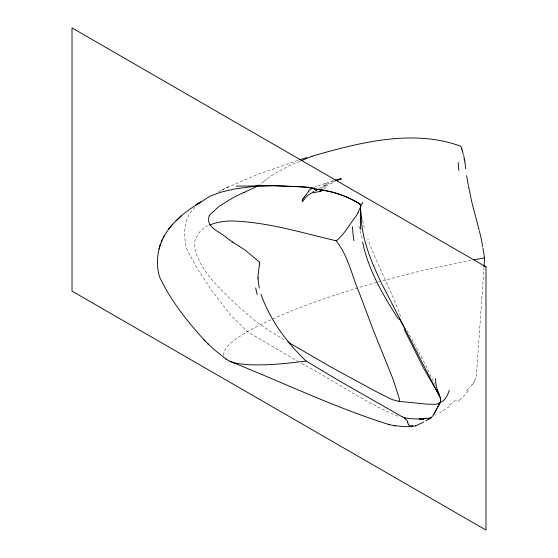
<?xml version="1.0" encoding="UTF-8"?>
<svg xmlns="http://www.w3.org/2000/svg" width="558" height="558" viewBox="0 0 558 558"><rect width="100%" height="100%" fill="white"/><g stroke="black" fill="none" stroke-linecap="round" stroke-linejoin="round"><path stroke-width="0.42" stroke-dasharray="2.79 2.09" d="M223.695 355.537C223.242 348.827 229.498 344.384 234.004 340.436C243.783 333.119 254.671 327.497 265.629 322.175C301.508 305.484 339.208 293.041 377.215 282.209M484.023 267.115L476.525 373.755M474.593 380.8L475.528 378.359A17.626 10.902 -71.2 0 0 475.96 376.936M473.086 383.297L473.805 382.251A9.193 5.629 -71.2 0 0 474.607 380.814M472.48 384.071L470.778 386.059M470.241 386.673L469.92 387.036M195.914 206.258L196.458 205.651M468.783 388.319L469.243 387.803M468.322 388.835L466.265 391.116M195.035 207.241L192.887 209.529A95.711 55.263 60 0 0 191.38 211.273L189.518 213.721A18.177 10.497 60 0 0 189.106 214.439L186.323 220.835A35.545 20.52 60 0 0 185.688 223.074L184.991 227.608A83.477 48.197 60 0 0 184.782 230.273L184.698 232.002A62.538 36.11 60 0 0 184.677 235.106L185.347 244.174A12.918 7.456 60 0 0 185.591 245.255A14.487 8.363 60 0 0 185.835 246.12A9.528 5.503 60 0 0 186.1 246.915L186.658 248.282A63.731 36.793 60 0 0 189.288 253.981L198.327 270.309L211.496 290.076A131.869 76.132 60 0 0 214.007 293.599L231.214 315.689L247.354 331.675L298.049 361.445M456.325 401.035L456.744 400.658M264.227 181.197L266.445 179.39M263.934 181.441L261.632 183.275A26.254 6.612 -19.4 0 1 259.344 184.886M449.615 406.364L439.704 412.774M435.352 415.326L436.342 414.754M318.883 188.437L326.744 184.356M321.157 188.325L335.295 181.524M326.472 184.489L324.902 185.368A5.573 2.065 -13.6 0 0 324.212 185.856L324.003 186.198M218.415 191.722L224.874 188.548M226.855 187.607L258.347 174.18L298.718 160.132M221.805 190.02L229.784 186.205M208.315 225.585L205.63 226.806A43.21 24.95 60 0 0 203.628 228.11L200.706 230.873A97.029 56.023 60 0 0 198.571 233.467L195.147 239.891A23.094 13.329 60 0 0 194.686 247.18L194.763 247.829A19.907 11.495 60 0 0 195.195 250.2L195.767 252.328A20.221 11.676 60 0 0 196.297 253.967L197.818 257.684A59.232 34.198 60 0 0 199.806 261.911C206.906 276.105 218.645 287.237 229.77 298.265A395.755 228.487 60 0 0 238.231 306.244L252.572 318.792A140.951 81.377 60 0 0 258.445 323.34L268.984 330.559L285.808 340.826M317.774 185.807L324.121 183.833M334.026 181.364L332.68 181.845A33.592 12.513 -13.5 0 0 331.585 182.257L329.869 182.933A24.05 8.949 -13.6 0 0 326.716 184.349M326.158 183.184L331.152 181.476M378.017 281.978L421.848 270.581L471.887 260.14M397.959 416.184C363.551 402.116 333.077 379.824 300.197 362.686M411.909 339.327L424.638 363.202L434.724 383.925M410.618 336.948L407.445 330.971M435.003 384.539L435.289 385.153M400.546 316.233C391.109 289.846 377.382 265.294 367.834 238.97M362.156 218.987L362.379 219.685M362.658 220.647L364.29 227.448M362.156 238.364A91.937 56.498 50.7 0 1 358.85 225.941M403.636 326.849A166.654 142.541 69.4 0 1 399.13 316.846M313.903 187.488A16.217 5.803 -14.3 0 1 317.83 185.856M326.06 183.101A23.08 8.161 -13.9 0 1 324.052 183.728M331.075 181.399A49.871 18.958 -13.5 0 1 333.524 180.604M324.052 186.295A2.148 0.795 -13.6 0 0 324.358 186.435L324.477 186.498A5.155 1.918 -13.7 0 1 325.265 187.083M325.063 187.139A8.182 3.034 -13.5 0 1 324.379 189.134M299.848 161.339A30.99 7.812 -19.4 0 1 298.411 161.911L289.344 165.691L275.861 173.057A52.138 13.162 -19.4 0 0 269.835 176.83L267.533 178.532A68.941 17.361 -19.4 0 0 266.431 179.39M455.544 400.142A43.608 21.33 -41 0 1 449.19 405.185M460.071 399.528A37.63 15.687 -41.4 0 1 457.741 401.69M468.35 390.865A44.012 13.308 -41.9 0 1 460.343 399.361M473.303 383.639A18.581 12.471 -74.4 0 1 472.668 384.42M476.734 373.7A17.082 10.232 -71.3 0 1 476.197 376.95"/><path stroke-width="0.84" d="M257.894 277.556L259.219 265.615M482.963 248.08L484.518 257.963L484.058 266.543M259.651 263.669L259.651 263.655A1.758 1.046 83.4 0 0 259.407 262.211M316.595 190.564L317.084 189.476L318.953 189.636M316.637 190.243L317.084 189.476L318.485 189.546M360.433 219.706L360.677 229.533M360.545 218.876L360.956 217.557M162.197 239.884C157.175 251.274 155.905 264.987 159.588 276.908C170.706 300.797 187.488 321.561 205.065 340.994M160.306 244.223L159.016 249.014M449.343 390.237L447.293 395.476L444.9 399.089A41.634 24.036 60 0 1 442.361 401.439L437.549 403.811A38.795 22.397 60 0 1 435.261 404.292L426.612 404.111L398.349 401.307M358.103 212.256L362.658 202.338M440.074 402.66L437.458 407.577M163.201 237.924C171.271 221.896 186.546 210.889 201.34 201.473M161.206 241.893L164.178 235.943M436.984 408.477L433.643 414.754L431.32 417.537A25.27 14.592 60 0 1 428.718 419.037M433.943 414.259L439.285 404.173M209.376 215.737L209.675 215.242M302.708 199.213L303.106 198.571M439.125 404.404L440.457 402.053L440.68 399.437A6.11 3.522 60 0 0 440.29 397.742C420.899 360.287 401.913 322.58 382.446 285.152C372.081 263.781 362.358 241.189 361.068 217.153M304.27 196.995L305.533 195.516M306.244 194.679L305.603 195.433M308.672 191.164L306.9 193.772A23.08 8.405 -14.3 0 1 306.272 194.679M172.82 224.232L168.565 229.122M176.091 220.884L178.281 218.75M179.02 218.018L181.162 215.925M213.867 211.217L212.179 212.64A28.186 7.094 -19.4 0 0 209.613 215.255M198.341 203.935L199.478 203.07M200.113 202.61L209.494 196.493A51.385 29.665 60 0 1 210.708 195.893L220.905 192.175L229.164 190.25A131.507 75.923 60 0 0 231.061 189.832L233.181 189.301A99.143 57.237 60 0 1 234.883 188.925L256.394 186.044M195.439 205.274L199.025 202.979M311.615 188.702L313.045 187.872M312.947 191.959L314.042 191.275M431.243 417.698L425.873 420.802M423.766 422.001L415.236 426.089M250.64 189.434L252.279 188.681A26.254 6.612 -19.4 0 0 257.587 185.974L256.582 186.037M244.069 192.371L250.096 189.678M209.773 224.993L213.114 223.765A131.883 76.146 60 0 1 216.086 222.893L220.759 221.903A176.705 102.023 60 0 1 226.15 221.205A160.648 92.754 60 0 1 230.782 220.954C266.354 221.763 300.685 232.449 335.065 240.512A12.681 7.324 60 0 0 335.804 240.533A8.914 5.148 60 0 0 337.039 240.247C344.753 233.656 349.643 224.372 355.816 216.399A55.235 31.89 60 0 0 358.11 212.263M311.183 156.631L312.138 156.296M336.083 180.673L339.515 179.578M320.027 191.52L313.736 192.566A2.148 0.802 -13.7 0 0 312.961 192.566L311.978 192.894A6.208 2.302 -13.6 0 0 311.294 193.228L309.53 194.289A24.05 8.921 -13.6 0 0 307.423 195.914L306.475 196.751A33.592 12.499 -13.5 0 0 305.944 197.281L302.959 201.019A2.211 0.816 -13.6 0 1 302.764 201.222M340.024 179.418L340.833 179.153A2.211 0.816 -13.6 0 0 341.252 178.999M299.527 159.874L306.9 157.579M335.044 180.248L336.09 179.941A10.093 3.767 -13.6 0 1 340.61 178.86M473.568 259.847L484.518 257.963M430.755 417.977L420.146 418.967L423.592 419.574M402.06 416.749L339.243 380.828L306.014 361.019C287.063 363.502 267.945 365.518 248.798 364.723C240.798 363.9 231.821 363.76 225.299 358.403M426.068 418.612L419.707 418.974M340.582 178.958L340.875 178.937A2.211 0.809 -13.5 0 1 341.266 178.916L341.301 178.93M256.017 186.072L273.064 185.535L299.276 186.7M359.98 204.193L358.292 203.203M411.999 426.563L404.348 426.654L394.304 425.649M420.076 418.967L419.184 418.981M419.63 418.974L411.295 418.744L403.378 417.607M236.285 186.142L274.822 185.863L301.125 186.811A134.269 77.52 60 0 0 303.294 186.881L308.33 187.258A71.04 41.02 60 0 1 310.673 187.746L311.05 187.837A44.619 25.766 60 0 1 312.815 188.346C314.196 187.753 316.093 191.178 315.263 189.936M300.225 186.791L306.565 187.335A162.755 93.967 60 0 1 308.825 187.627C326.437 190.383 344.551 193.961 359.638 203.991A2.023 1.172 60 0 1 359.98 204.347L360.077 204.472A1.283 0.739 60 0 1 360.315 204.898L361.131 218.471M358.396 203.056L360.189 203.879M322.691 190.257L326.932 190.892A96.506 55.716 60 0 1 329.206 191.324A127.398 73.558 60 0 1 334.612 192.677A114.523 66.116 60 0 1 336.362 193.208L338.12 193.786A160.592 92.719 60 0 1 341.545 195.014L343.121 195.621A127.873 73.83 60 0 1 354.93 201.159M361.221 217.404L361.765 218.032M322.908 190.285L318.785 189.601M321.91 190.139L321.338 190.048M321.15 190.02L320.285 189.88M320.132 189.853L319.127 189.671M229.812 361.312C282.913 382.446 334.793 407.57 389.372 424.673M388.27 424.457L395.315 425.852M312.417 188.22L314.649 189.029L315.235 189.873M355.09 201.278L355.739 201.633M355.99 201.773L358.285 203.07M239.298 246.301L245.199 250.172L258.954 261.653A3.174 1.869 82.9 0 1 259.379 262.246M287.858 342.054L331.089 367.129L376.566 391.814L392.023 399.563L398.754 401.321L399.493 400.567L399.333 398.663L393.536 380.689A96.109 55.486 60 0 0 392.302 377.306L373.372 330.329L359.401 293.187C351.84 275.694 348.255 255.564 335.804 240.533M239.187 246.231L232.958 242.36M232.791 242.242L232.344 241.928M232.24 241.858L226.632 237.743M226.562 237.694C220.096 231.556 205.79 227.894 209.034 216.462A42.527 10.714 -19.3 0 1 209.396 215.73M405.303 418.905L406.433 419.867A9.242 2.685 21.2 0 1 407.194 420.739L407.396 421.22M226.039 359.101L213.784 349.308L203.733 339.613M306.014 361.019C286.624 342.375 270.03 319.867 261.011 294.359M207.353 343.33L208.671 344.691M302.408 201.124L302.422 201.138A3.857 1.43 -13.7 0 0 302.485 201.201M398.37 319.057C383.088 295.175 368.343 270.093 362.588 241.998M408.393 424.526L407.619 422.162M404.32 329.666L423.724 368.42L438.769 394.597A10.679 8.698 67.8 0 0 438.972 394.869A1.96 1.597 67.7 0 0 439.313 395.287M437.36 389.805L439.23 394.339A10.679 8.691 67.8 0 1 439.341 394.659M462.017 149.879L461.682 148.728M462.045 149.969L462.408 151.19M462.491 151.483L463.335 154.44M463.649 155.536L464.361 158.353M479.155 230.238L471.859 202.345L468.671 187.153M479.413 231.207L480.891 237.178M407.507 421.583L407.584 421.988M259.268 288.081L257.908 278.993M481.003 237.659L482.761 246.845M468.343 185.423L466.614 175.658M468.553 186.505L468.629 186.937M464.612 159.658L464.933 162.036M465.7 168.9L464.947 162.19M435.289 378.394L436.363 386.492L437.786 391.89A12.499 7.219 60 0 0 438.435 393.439L439.774 396.382A7.359 4.248 60 0 1 440.171 397.568M361.082 217.432L360.468 207.96A16.977 9.8 60 0 1 360.503 205.749M439.292 394.687A1.667 1.353 67.7 0 1 439.481 395.19M399.193 318.451A162.964 128.256 68 0 1 405.206 329.136M353.925 240.707A91.937 61.457 63.2 0 1 352.537 226.681M360.252 219.74A11.509 8.126 -63 0 1 360.363 218.896M323.41 189.929A8.182 3.034 -13.5 0 1 323.277 190.02L322.454 190.522A7.407 2.741 -13.7 0 1 320.02 191.513M302.15 201.082A10.093 3.753 -13.9 0 1 302.959 199.206M303.189 198.564A49.871 18.609 -13.3 0 1 304.375 196.995M308.56 191.171A16.412 5.985 -13.6 0 1 311.413 188.681M440.262 397.582A8.9 5.141 60 0 1 440.164 402.757M258.145 185.647A26.254 6.612 -19.4 0 1 257.608 185.967M458.899 170.518A81.726 32.252 72.9 0 1 458.223 162.448M464.019 158.723A29.867 15.164 -77.1 0 1 464.249 160.013M461.878 148.833A14.92 6.333 47.5 0 1 461.592 147.612M461.313 147.242A1.758 0.886 38.1 0 0 460.385 146.182A3.174 1.576 38.4 0 0 459.639 145.805C412.976 129.17 360.998 142.22 314.845 155.375A41.104 10.428 -19.4 0 0 312.131 156.275M311.169 156.61A28.186 7.101 -19.4 0 0 304.598 159.281L302.52 160.202A30.99 7.812 -19.4 0 1 300.999 160.857M259.344 265.692A14.92 10.086 77 0 1 259.721 264.101M258.187 278.902A29.867 22.313 -56.7 0 1 258.187 277.479M257.196 294.533A81.726 65.174 31.8 0 1 255.724 287.928M244.09 192.377A72.331 18.17 -19.4 0 0 241.67 193.48L238.05 195.202A52.138 13.148 -19.4 0 0 230.984 198.983L218.945 206.334L215.032 210.052A29.797 7.519 -19.3 0 1 213.902 211.21M402.241 416.714A17.159 5.35 20.3 0 1 405.568 418.918M407.765 421.36A18.581 5.182 23.3 0 1 407.772 421.695M411.399 426.117A44.012 12.381 -40 0 1 408.33 424.582M412.704 425.482A37.63 11.027 -45.7 0 1 411.748 425.587M415.459 425.621A43.301 14.257 -56.7 0 1 412.209 426.326M485.983 266.898L72.017 27.9L72.017 291.102L485.983 530.1L485.983 266.898"/></g></svg>
